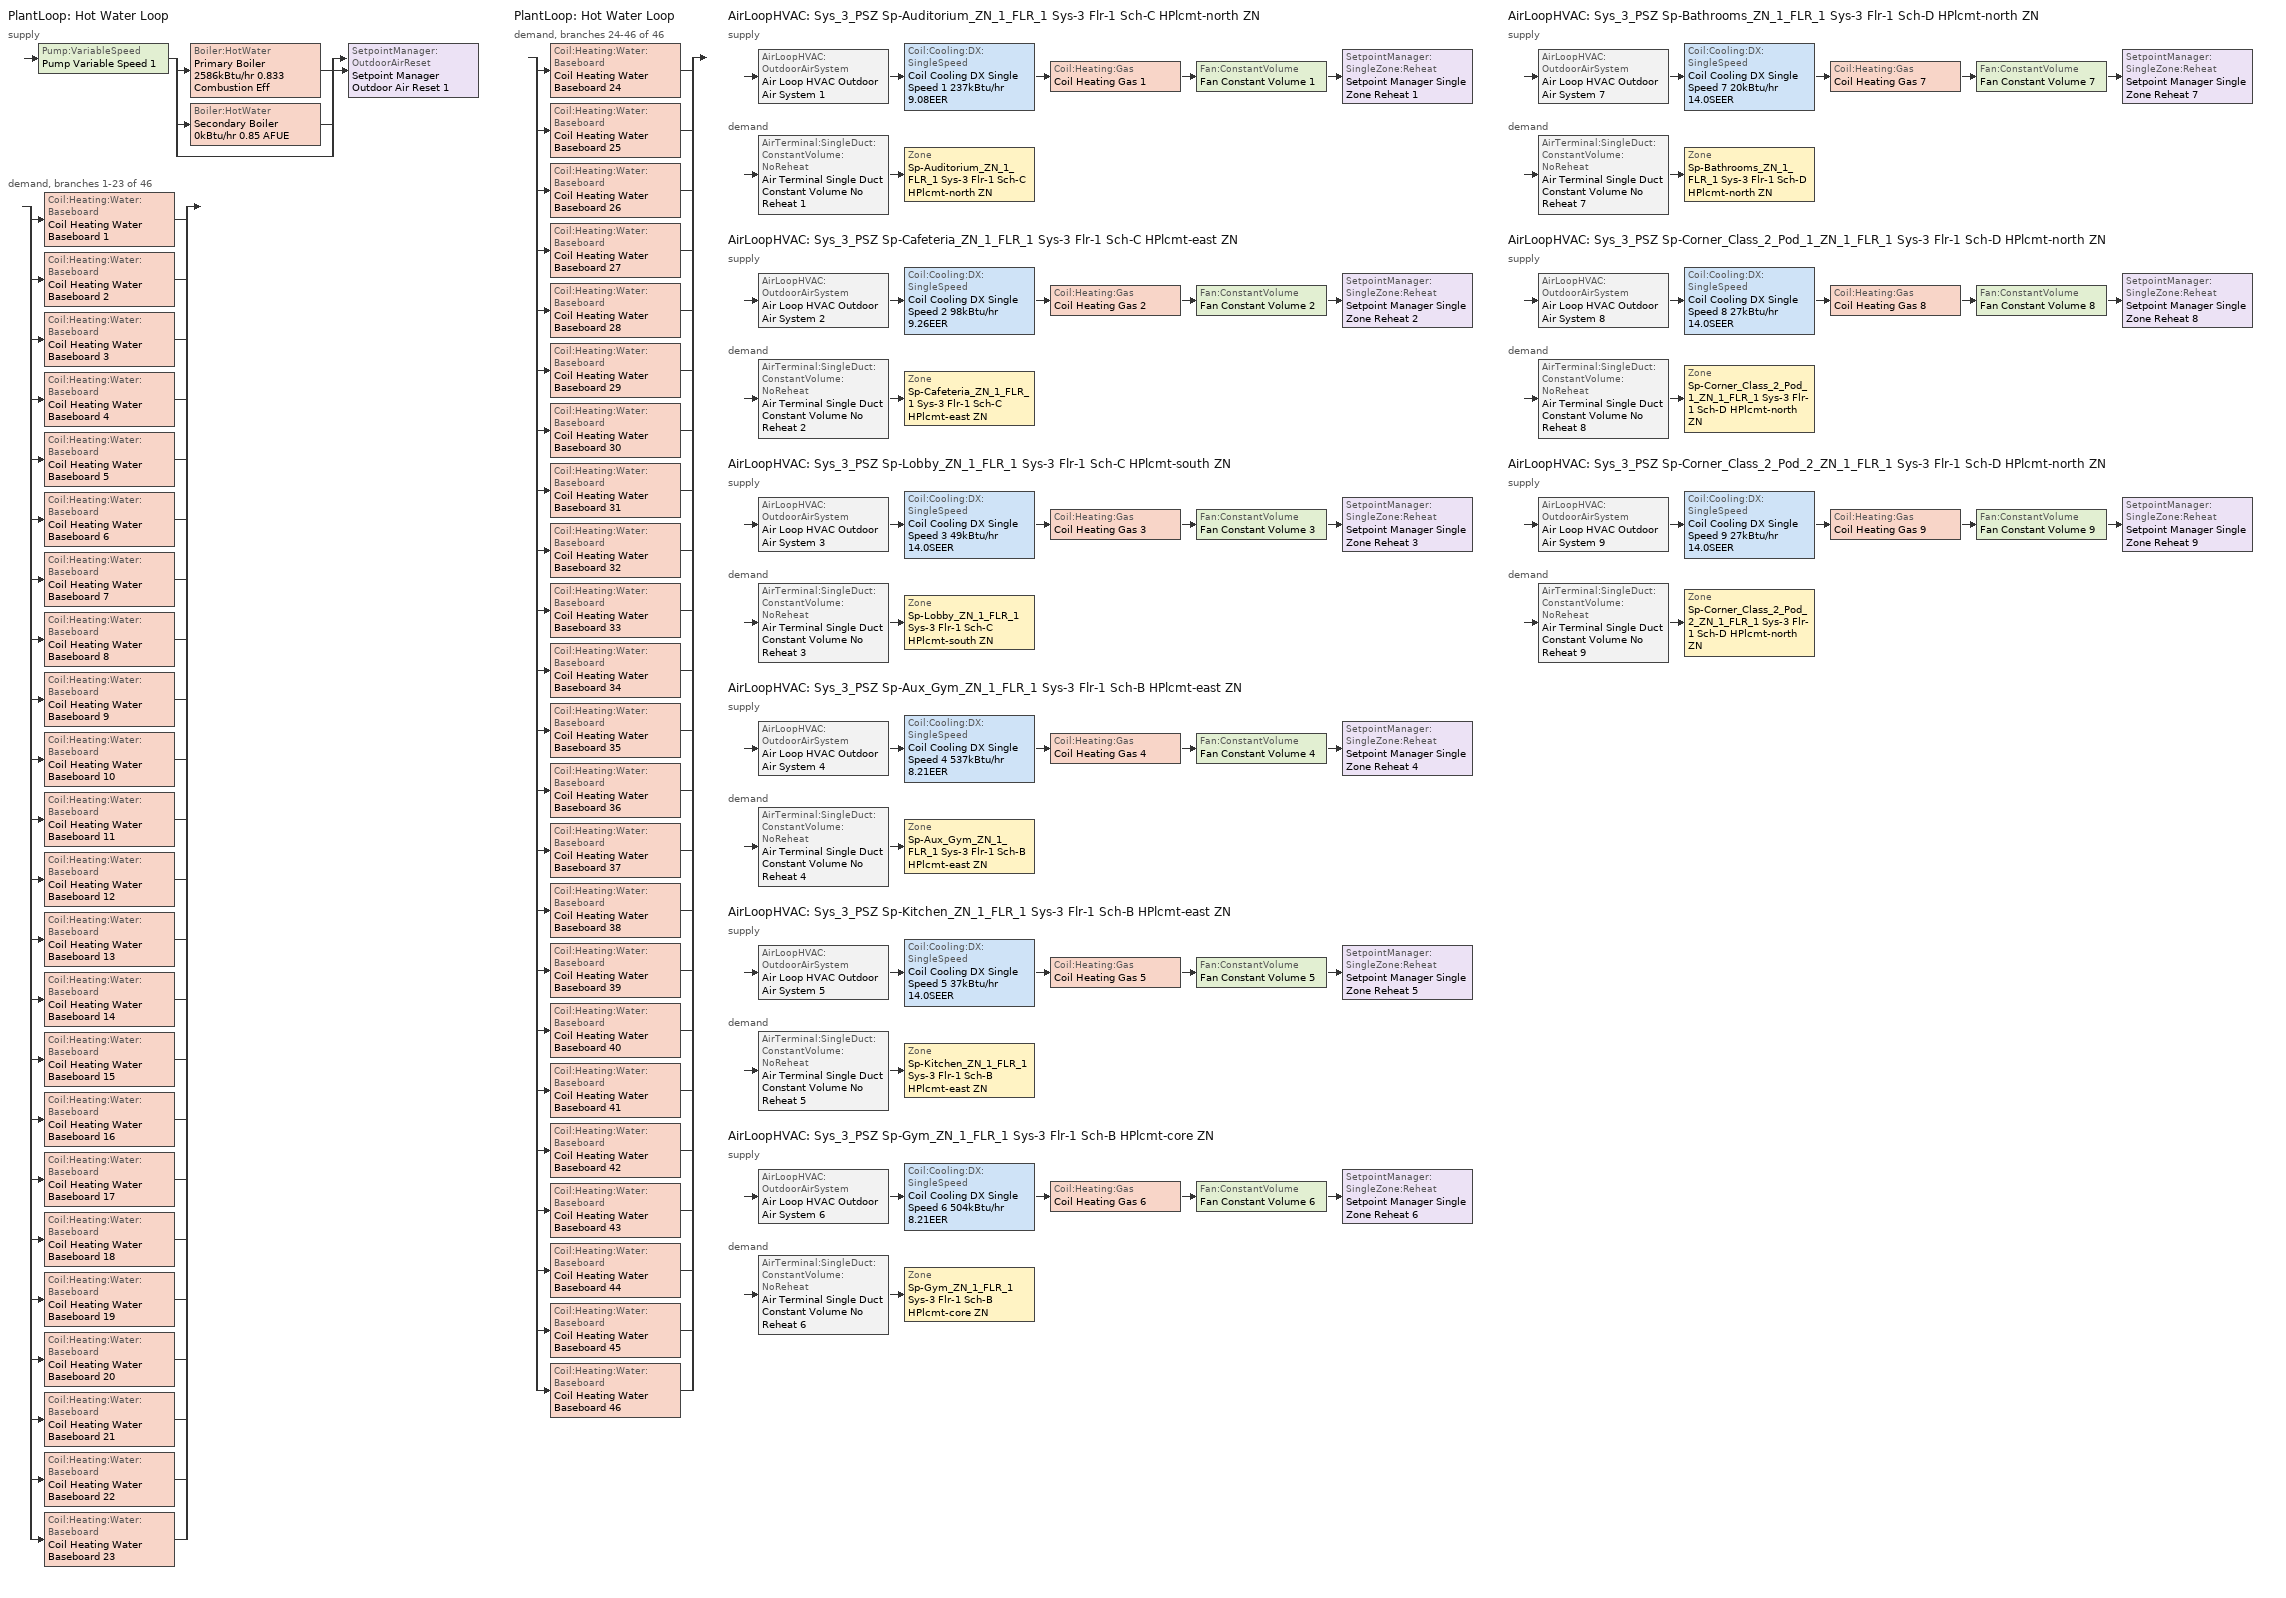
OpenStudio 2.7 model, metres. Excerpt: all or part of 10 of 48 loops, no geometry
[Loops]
PlantLoop 'Hot Water Loop'
 supply: Pump:VariableSpeed 'Pump Variable Speed 1' > split
  | Boiler:HotWater 'Primary Boiler 2586kBtu/hr 0.833 Combustion Eff'
  | Boiler:HotWater 'Secondary Boiler 0kBtu/hr 0.85 AFUE'
  | bypass
  join > SetpointManager:OutdoorAirReset 'Setpoint Manager Outdoor Air Reset 1'
 demand, branches 1-23 of 46: split
  | Coil:Heating:Water:Baseboard 'Coil Heating Water Baseboard 1'
  | Coil:Heating:Water:Baseboard 'Coil Heating Water Baseboard 2'
  | Coil:Heating:Water:Baseboard 'Coil Heating Water Baseboard 3'
  | Coil:Heating:Water:Baseboard 'Coil Heating Water Baseboard 4'
  | Coil:Heating:Water:Baseboard 'Coil Heating Water Baseboard 5'
  | Coil:Heating:Water:Baseboard 'Coil Heating Water Baseboard 6'
  | Coil:Heating:Water:Baseboard 'Coil Heating Water Baseboard 7'
  | Coil:Heating:Water:Baseboard 'Coil Heating Water Baseboard 8'
  | Coil:Heating:Water:Baseboard 'Coil Heating Water Baseboard 9'
  | Coil:Heating:Water:Baseboard 'Coil Heating Water Baseboard 10'
  | Coil:Heating:Water:Baseboard 'Coil Heating Water Baseboard 11'
  | Coil:Heating:Water:Baseboard 'Coil Heating Water Baseboard 12'
  | Coil:Heating:Water:Baseboard 'Coil Heating Water Baseboard 13'
  | Coil:Heating:Water:Baseboard 'Coil Heating Water Baseboard 14'
  | Coil:Heating:Water:Baseboard 'Coil Heating Water Baseboard 15'
  | Coil:Heating:Water:Baseboard 'Coil Heating Water Baseboard 16'
  | Coil:Heating:Water:Baseboard 'Coil Heating Water Baseboard 17'
  | Coil:Heating:Water:Baseboard 'Coil Heating Water Baseboard 18'
  | Coil:Heating:Water:Baseboard 'Coil Heating Water Baseboard 19'
  | Coil:Heating:Water:Baseboard 'Coil Heating Water Baseboard 20'
  | Coil:Heating:Water:Baseboard 'Coil Heating Water Baseboard 21'
  | Coil:Heating:Water:Baseboard 'Coil Heating Water Baseboard 22'
  | Coil:Heating:Water:Baseboard 'Coil Heating Water Baseboard 23'
PlantLoop 'Hot Water Loop'
 demand, branches 24-46 of 46: split
  | Coil:Heating:Water:Baseboard 'Coil Heating Water Baseboard 24'
  | Coil:Heating:Water:Baseboard 'Coil Heating Water Baseboard 25'
  | Coil:Heating:Water:Baseboard 'Coil Heating Water Baseboard 26'
  | Coil:Heating:Water:Baseboard 'Coil Heating Water Baseboard 27'
  | Coil:Heating:Water:Baseboard 'Coil Heating Water Baseboard 28'
  | Coil:Heating:Water:Baseboard 'Coil Heating Water Baseboard 29'
  | Coil:Heating:Water:Baseboard 'Coil Heating Water Baseboard 30'
  | Coil:Heating:Water:Baseboard 'Coil Heating Water Baseboard 31'
  | Coil:Heating:Water:Baseboard 'Coil Heating Water Baseboard 32'
  | Coil:Heating:Water:Baseboard 'Coil Heating Water Baseboard 33'
  | Coil:Heating:Water:Baseboard 'Coil Heating Water Baseboard 34'
  | Coil:Heating:Water:Baseboard 'Coil Heating Water Baseboard 35'
  | Coil:Heating:Water:Baseboard 'Coil Heating Water Baseboard 36'
  | Coil:Heating:Water:Baseboard 'Coil Heating Water Baseboard 37'
  | Coil:Heating:Water:Baseboard 'Coil Heating Water Baseboard 38'
  | Coil:Heating:Water:Baseboard 'Coil Heating Water Baseboard 39'
  | Coil:Heating:Water:Baseboard 'Coil Heating Water Baseboard 40'
  | Coil:Heating:Water:Baseboard 'Coil Heating Water Baseboard 41'
  | Coil:Heating:Water:Baseboard 'Coil Heating Water Baseboard 42'
  | Coil:Heating:Water:Baseboard 'Coil Heating Water Baseboard 43'
  | Coil:Heating:Water:Baseboard 'Coil Heating Water Baseboard 44'
  | Coil:Heating:Water:Baseboard 'Coil Heating Water Baseboard 45'
  | Coil:Heating:Water:Baseboard 'Coil Heating Water Baseboard 46'
AirLoopHVAC 'Sys_3_PSZ Sp-Auditorium_ZN_1_FLR_1 Sys-3 Flr-1 Sch-C HPlcmt-north ZN'
 supply: AirLoopHVAC:OutdoorAirSystem 'Air Loop HVAC Outdoor Air System 1' > Coil:Cooling:DX:SingleSpeed 'Coil Cooling DX Single Speed 1 237kBtu/hr 9.08EER' > Coil:Heating:Gas 'Coil Heating Gas 1' > Fan:ConstantVolume 'Fan Constant Volume 1' > SetpointManager:SingleZone:Reheat 'Setpoint Manager Single Zone Reheat 1'
 demand: AirTerminal:SingleDuct:ConstantVolume:NoReheat 'Air Terminal Single Duct Constant Volume No Reheat 1' > Zone 'Sp-Auditorium_ZN_1_FLR_1 Sys-3 Flr-1 Sch-C HPlcmt-north ZN'
AirLoopHVAC 'Sys_3_PSZ Sp-Cafeteria_ZN_1_FLR_1 Sys-3 Flr-1 Sch-C HPlcmt-east ZN'
 supply: AirLoopHVAC:OutdoorAirSystem 'Air Loop HVAC Outdoor Air System 2' > Coil:Cooling:DX:SingleSpeed 'Coil Cooling DX Single Speed 2 98kBtu/hr 9.26EER' > Coil:Heating:Gas 'Coil Heating Gas 2' > Fan:ConstantVolume 'Fan Constant Volume 2' > SetpointManager:SingleZone:Reheat 'Setpoint Manager Single Zone Reheat 2'
 demand: AirTerminal:SingleDuct:ConstantVolume:NoReheat 'Air Terminal Single Duct Constant Volume No Reheat 2' > Zone 'Sp-Cafeteria_ZN_1_FLR_1 Sys-3 Flr-1 Sch-C HPlcmt-east ZN'
AirLoopHVAC 'Sys_3_PSZ Sp-Lobby_ZN_1_FLR_1 Sys-3 Flr-1 Sch-C HPlcmt-south ZN'
 supply: AirLoopHVAC:OutdoorAirSystem 'Air Loop HVAC Outdoor Air System 3' > Coil:Cooling:DX:SingleSpeed 'Coil Cooling DX Single Speed 3 49kBtu/hr 14.0SEER' > Coil:Heating:Gas 'Coil Heating Gas 3' > Fan:ConstantVolume 'Fan Constant Volume 3' > SetpointManager:SingleZone:Reheat 'Setpoint Manager Single Zone Reheat 3'
 demand: AirTerminal:SingleDuct:ConstantVolume:NoReheat 'Air Terminal Single Duct Constant Volume No Reheat 3' > Zone 'Sp-Lobby_ZN_1_FLR_1 Sys-3 Flr-1 Sch-C HPlcmt-south ZN'
AirLoopHVAC 'Sys_3_PSZ Sp-Aux_Gym_ZN_1_FLR_1 Sys-3 Flr-1 Sch-B HPlcmt-east ZN'
 supply: AirLoopHVAC:OutdoorAirSystem 'Air Loop HVAC Outdoor Air System 4' > Coil:Cooling:DX:SingleSpeed 'Coil Cooling DX Single Speed 4 537kBtu/hr 8.21EER' > Coil:Heating:Gas 'Coil Heating Gas 4' > Fan:ConstantVolume 'Fan Constant Volume 4' > SetpointManager:SingleZone:Reheat 'Setpoint Manager Single Zone Reheat 4'
 demand: AirTerminal:SingleDuct:ConstantVolume:NoReheat 'Air Terminal Single Duct Constant Volume No Reheat 4' > Zone 'Sp-Aux_Gym_ZN_1_FLR_1 Sys-3 Flr-1 Sch-B HPlcmt-east ZN'
AirLoopHVAC 'Sys_3_PSZ Sp-Kitchen_ZN_1_FLR_1 Sys-3 Flr-1 Sch-B HPlcmt-east ZN'
 supply: AirLoopHVAC:OutdoorAirSystem 'Air Loop HVAC Outdoor Air System 5' > Coil:Cooling:DX:SingleSpeed 'Coil Cooling DX Single Speed 5 37kBtu/hr 14.0SEER' > Coil:Heating:Gas 'Coil Heating Gas 5' > Fan:ConstantVolume 'Fan Constant Volume 5' > SetpointManager:SingleZone:Reheat 'Setpoint Manager Single Zone Reheat 5'
 demand: AirTerminal:SingleDuct:ConstantVolume:NoReheat 'Air Terminal Single Duct Constant Volume No Reheat 5' > Zone 'Sp-Kitchen_ZN_1_FLR_1 Sys-3 Flr-1 Sch-B HPlcmt-east ZN'
AirLoopHVAC 'Sys_3_PSZ Sp-Gym_ZN_1_FLR_1 Sys-3 Flr-1 Sch-B HPlcmt-core ZN'
 supply: AirLoopHVAC:OutdoorAirSystem 'Air Loop HVAC Outdoor Air System 6' > Coil:Cooling:DX:SingleSpeed 'Coil Cooling DX Single Speed 6 504kBtu/hr 8.21EER' > Coil:Heating:Gas 'Coil Heating Gas 6' > Fan:ConstantVolume 'Fan Constant Volume 6' > SetpointManager:SingleZone:Reheat 'Setpoint Manager Single Zone Reheat 6'
 demand: AirTerminal:SingleDuct:ConstantVolume:NoReheat 'Air Terminal Single Duct Constant Volume No Reheat 6' > Zone 'Sp-Gym_ZN_1_FLR_1 Sys-3 Flr-1 Sch-B HPlcmt-core ZN'
AirLoopHVAC 'Sys_3_PSZ Sp-Bathrooms_ZN_1_FLR_1 Sys-3 Flr-1 Sch-D HPlcmt-north ZN'
 supply: AirLoopHVAC:OutdoorAirSystem 'Air Loop HVAC Outdoor Air System 7' > Coil:Cooling:DX:SingleSpeed 'Coil Cooling DX Single Speed 7 20kBtu/hr 14.0SEER' > Coil:Heating:Gas 'Coil Heating Gas 7' > Fan:ConstantVolume 'Fan Constant Volume 7' > SetpointManager:SingleZone:Reheat 'Setpoint Manager Single Zone Reheat 7'
 demand: AirTerminal:SingleDuct:ConstantVolume:NoReheat 'Air Terminal Single Duct Constant Volume No Reheat 7' > Zone 'Sp-Bathrooms_ZN_1_FLR_1 Sys-3 Flr-1 Sch-D HPlcmt-north ZN'
AirLoopHVAC 'Sys_3_PSZ Sp-Corner_Class_2_Pod_1_ZN_1_FLR_1 Sys-3 Flr-1 Sch-D HPlcmt-north ZN'
 supply: AirLoopHVAC:OutdoorAirSystem 'Air Loop HVAC Outdoor Air System 8' > Coil:Cooling:DX:SingleSpeed 'Coil Cooling DX Single Speed 8 27kBtu/hr 14.0SEER' > Coil:Heating:Gas 'Coil Heating Gas 8' > Fan:ConstantVolume 'Fan Constant Volume 8' > SetpointManager:SingleZone:Reheat 'Setpoint Manager Single Zone Reheat 8'
 demand: AirTerminal:SingleDuct:ConstantVolume:NoReheat 'Air Terminal Single Duct Constant Volume No Reheat 8' > Zone 'Sp-Corner_Class_2_Pod_1_ZN_1_FLR_1 Sys-3 Flr-1 Sch-D HPlcmt-north ZN'
AirLoopHVAC 'Sys_3_PSZ Sp-Corner_Class_2_Pod_2_ZN_1_FLR_1 Sys-3 Flr-1 Sch-D HPlcmt-north ZN'
 supply: AirLoopHVAC:OutdoorAirSystem 'Air Loop HVAC Outdoor Air System 9' > Coil:Cooling:DX:SingleSpeed 'Coil Cooling DX Single Speed 9 27kBtu/hr 14.0SEER' > Coil:Heating:Gas 'Coil Heating Gas 9' > Fan:ConstantVolume 'Fan Constant Volume 9' > SetpointManager:SingleZone:Reheat 'Setpoint Manager Single Zone Reheat 9'
 demand: AirTerminal:SingleDuct:ConstantVolume:NoReheat 'Air Terminal Single Duct Constant Volume No Reheat 9' > Zone 'Sp-Corner_Class_2_Pod_2_ZN_1_FLR_1 Sys-3 Flr-1 Sch-D HPlcmt-north ZN'
[Sizing:Zone] Zone Cooling Design Supply Air Temperature Input Method=SupplyAirTemperature; Zone Cooling Design Supply Air Temperature {C}=13; Zone Cooling Design Supply Air Temperature Difference {deltaC}=11.11; Zone Heating Design Supply Air Temperature Input Method=SupplyAirTemperature; Zone Heating Design Supply Air Temperature {C}=43; Zone Heating Design Supply Air Temperature Difference {deltaC}=11.11; Zone Cooling Design Supply Air Humidity Ratio {kg-H2O/kg-air}=0.0085; Zone Heating Design Supply Air Humidity Ratio {kg-H2O/kg-air}=0.008; Zone Heating Sizing Factor=1.3; Zone Cooling Sizing Factor=1.1; Cooling Design Air Flow Method=DesignDay; Heating Design Air Flow Method=DesignDay; Account for Dedicated Outdoor Air System=No; Dedicated Outdoor Air System Control Strategy=NeutralSupplyAir; Dedicated Outdoor Air Low Setpoint Temperature for Design {C}=autosize; Dedicated Outdoor Air High Setpoint Temperature for Design {C}=autosize
Sp-Auditorium_ZN_1_FLR_1 Sys-3 Flr-1 Sch-C HPlcmt-north ZN; Sp-Cafeteria_ZN_1_FLR_1 Sys-3 Flr-1 Sch-C HPlcmt-east ZN; Sp-Lobby_ZN_1_FLR_1 Sys-3 Flr-1 Sch-C HPlcmt-south ZN; Sp-Aux_Gym_ZN_1_FLR_1 Sys-3 Flr-1 Sch-B HPlcmt-east ZN; Sp-Kitchen_ZN_1_FLR_1 Sys-3 Flr-1 Sch-B HPlcmt-east ZN; Sp-Gym_ZN_1_FLR_1 Sys-3 Flr-1 Sch-B HPlcmt-core ZN; Sp-Bathrooms_ZN_1_FLR_1 Sys-3 Flr-1 Sch-D HPlcmt-north ZN; Sp-Corner_Class_2_Pod_1_ZN_1_FLR_1 Sys-3 Flr-1 Sch-D HPlcmt-north ZN; Sp-Corner_Class_2_Pod_2_ZN_1_FLR_1 Sys-3 Flr-1 Sch-D HPlcmt-north ZN
[Zone equipment]
Sp-Auditorium_ZN_1_FLR_1 Sys-3 Flr-1 Sch-C HPlcmt-north ZN: Air Terminal Single Duct Constant Volume No Reheat 1, Zone HVAC Baseboard Convective Water 1
Sp-Cafeteria_ZN_1_FLR_1 Sys-3 Flr-1 Sch-C HPlcmt-east ZN: Air Terminal Single Duct Constant Volume No Reheat 2, Zone HVAC Baseboard Convective Water 2
Sp-Lobby_ZN_1_FLR_1 Sys-3 Flr-1 Sch-C HPlcmt-south ZN: Air Terminal Single Duct Constant Volume No Reheat 3, Zone HVAC Baseboard Convective Water 3
Sp-Aux_Gym_ZN_1_FLR_1 Sys-3 Flr-1 Sch-B HPlcmt-east ZN: Air Terminal Single Duct Constant Volume No Reheat 4, Zone HVAC Baseboard Convective Water 4
Sp-Kitchen_ZN_1_FLR_1 Sys-3 Flr-1 Sch-B HPlcmt-east ZN: Air Terminal Single Duct Constant Volume No Reheat 5, Zone HVAC Baseboard Convective Water 5
Sp-Gym_ZN_1_FLR_1 Sys-3 Flr-1 Sch-B HPlcmt-core ZN: Air Terminal Single Duct Constant Volume No Reheat 6, Zone HVAC Baseboard Convective Water 6
Sp-Bathrooms_ZN_1_FLR_1 Sys-3 Flr-1 Sch-D HPlcmt-north ZN: Air Terminal Single Duct Constant Volume No Reheat 7, Zone HVAC Baseboard Convective Water 7
Sp-Corner_Class_2_Pod_1_ZN_1_FLR_1 Sys-3 Flr-1 Sch-D HPlcmt-north ZN: Air Terminal Single Duct Constant Volume No Reheat 8, Zone HVAC Baseboard Convective Water 8
Sp-Corner_Class_2_Pod_2_ZN_1_FLR_1 Sys-3 Flr-1 Sch-D HPlcmt-north ZN: Air Terminal Single Duct Constant Volume No Reheat 9, Zone HVAC Baseboard Convective Water 9
[PlantLoop]
Hot Water Loop: Fluid Type=Water; Glycol Concentration=0; Plant Loop Volume {m3}=Autocalculate; Load Distribution Scheme=Optimal
[Sizing:Plant]
Hot Water Loop: Loop Type=Heating; Design Loop Exit Temperature {C}=82; Loop Design Temperature Difference {deltaC}=16; Sizing Option=NonCoincident; Zone Timesteps in Averaging Window=1; Coincident Sizing Factor Mode=None
[Pump:VariableSpeed]
Pump Variable Speed 1: Motor Efficiency=0.895; Pump Control Type=Intermittent; Skin Loss Radiative Fraction=0.5; Design Power Sizing Method=PowerPerFlowPerPressure; Design Electric Power per Unit Flow Rate {W/(m3/s)}=348701.1; Design Shaft Power per Unit Flow Rate per Unit Head {W-s/m3-Pa}=1.50185; Design Minimum Flow Rate Fraction=0
[Boiler:HotWater] Fuel Type=NaturalGas; Normalized Boiler Efficiency Curve=BOILER-EFFFPLR-NECB2011; Water Outlet Upper Temperature Limit {C}=99; Parasitic Electric Load {W}=0; Sizing Factor=1
Name | Nominal Capacity {W} | Nominal Thermal Efficiency | Minimum Part Load Ratio | Boiler Flow Mode
Primary Boiler 2586kBtu/hr 0.833 Combustion Eff | 757963 | 0.826 | 0.25 | LeavingSetpointModulated
Secondary Boiler 0kBtu/hr 0.85 AFUE | 0.001 | 0.85 |  | ConstantFlow
[SetpointManager:OutdoorAirReset]
Setpoint Manager Outdoor Air Reset 1: Control Variable=Temperature; Setpoint at Outdoor Low Temperature {C}=82; Outdoor Low Temperature {C}=-16; Setpoint at Outdoor High Temperature {C}=60; Outdoor High Temperature {C}=0
[AirLoopHVAC] Design Supply Air Flow Rate {m3/s}=AutoSize
Name | Availability Schedule
Sys_3_PSZ Sp-Auditorium_ZN_1_FLR_1 Sys-3 Flr-1 Sch-C HPlcmt-north ZN | Sys_3_PSZ Sp-Auditorium_ZN_1_FLR_1 Sys-3 Flr-1 Sch-C HPlcmt-north ZN Occ Sch
Sys_3_PSZ Sp-Cafeteria_ZN_1_FLR_1 Sys-3 Flr-1 Sch-C HPlcmt-east ZN | Sys_3_PSZ Sp-Cafeteria_ZN_1_FLR_1 Sys-3 Flr-1 Sch-C HPlcmt-east ZN Occ Sch
Sys_3_PSZ Sp-Lobby_ZN_1_FLR_1 Sys-3 Flr-1 Sch-C HPlcmt-south ZN | Sys_3_PSZ Sp-Lobby_ZN_1_FLR_1 Sys-3 Flr-1 Sch-C HPlcmt-south ZN Occ Sch
Sys_3_PSZ Sp-Aux_Gym_ZN_1_FLR_1 Sys-3 Flr-1 Sch-B HPlcmt-east ZN | Sys_3_PSZ Sp-Aux_Gym_ZN_1_FLR_1 Sys-3 Flr-1 Sch-B HPlcmt-east ZN Occ Sch
Sys_3_PSZ Sp-Kitchen_ZN_1_FLR_1 Sys-3 Flr-1 Sch-B HPlcmt-east ZN | Sys_3_PSZ Sp-Kitchen_ZN_1_FLR_1 Sys-3 Flr-1 Sch-B HPlcmt-east ZN Occ Sch
Sys_3_PSZ Sp-Gym_ZN_1_FLR_1 Sys-3 Flr-1 Sch-B HPlcmt-core ZN | Sys_3_PSZ Sp-Gym_ZN_1_FLR_1 Sys-3 Flr-1 Sch-B HPlcmt-core ZN Occ Sch
Sys_3_PSZ Sp-Bathrooms_ZN_1_FLR_1 Sys-3 Flr-1 Sch-D HPlcmt-north ZN | Sys_3_PSZ Sp-Bathrooms_ZN_1_FLR_1 Sys-3 Flr-1 Sch-D HPlcmt-north ZN Occ Sch
Sys_3_PSZ Sp-Corner_Class_2_Pod_1_ZN_1_FLR_1 Sys-3 Flr-1 Sch-D HPlcmt-north ZN | Sys_3_PSZ Sp-Corner_Class_2_Pod_1_ZN_1_FLR_1 Sys-3 Flr-1 Sch-D HPlcmt-north ZN Occ Sch
Sys_3_PSZ Sp-Corner_Class_2_Pod_2_ZN_1_FLR_1 Sys-3 Flr-1 Sch-D HPlcmt-north ZN | Sys_3_PSZ Sp-Corner_Class_2_Pod_2_ZN_1_FLR_1 Sys-3 Flr-1 Sch-D HPlcmt-north ZN Occ Sch
[Sizing:System] Type of Load to Size On=Sensible; Design Outdoor Air Flow Rate {m3/s}=Autosize; Central Heating Maximum System Air Flow Ratio=1; Preheat Design Temperature {C}=7; Preheat Design Humidity Ratio {kg-H2O/kg-Air}=0.008; Precool Design Temperature {C}=13; Precool Design Humidity Ratio {kg-H2O/kg-Air}=0.008; Central Cooling Design Supply Air Temperature {C}=13; Central Heating Design Supply Air Temperature {C}=43; Sizing Option=NonCoincident; 100% Outdoor Air in Cooling=No; 100% Outdoor Air in Heating=No; Central Cooling Design Supply Air Humidity Ratio {kg-H2O/kg-Air}=0.0085; Central Heating Design Supply Air Humidity Ratio {kg-H2O/kg-Air}=0.008; Cooling Design Air Flow Method=DesignDay; Cooling Design Air Flow Rate {m3/s}=0; Heating Design Air Flow Method=DesignDay; Heating Design Air Flow Rate {m3/s}=0; System Outdoor Air Method=ZoneSum; Zone Maximum Outdoor Air Fraction=1; Cooling Supply Air Flow Rate Per Floor Area {m3/s-m2}=0.00996765; Cooling Fraction of Autosized Cooling Supply Air Flow Rate=1; Cooling Supply Air Flow Rate Per Unit Cooling Capacity {m3/s-W}=3.94755e-05; Heating Supply Air Flow Rate Per Floor Area {m3/s-m2}=0.00996765; Heating Fraction of Autosized Heating Supply Air Flow Rate=1; Heating Fraction of Autosized Cooling Supply Air Flow Rate=1; Heating Supply Air Flow Rate Per Unit Heating Capacity {m3/s-W}=3.15882e-05; Cooling Design Capacity Method=CoolingDesignCapacity; Cooling Design Capacity {W}=autosize; Cooling Design Capacity Per Floor Area {W/m2}=234.7; Fraction of Autosized Cooling Design Capacity=1; Heating Design Capacity Method=HeatingDesignCapacity; Heating Design Capacity {W}=autosize; Heating Design Capacity Per Floor Area {W/m2}=157; Fraction of Autosized Heating Design Capacity=1; Central Cooling Capacity Control Method=OnOff
Sys_3_PSZ Sp-Auditorium_ZN_1_FLR_1 Sys-3 Flr-1 Sch-C HPlcmt-north ZN; Sys_3_PSZ Sp-Cafeteria_ZN_1_FLR_1 Sys-3 Flr-1 Sch-C HPlcmt-east ZN; Sys_3_PSZ Sp-Lobby_ZN_1_FLR_1 Sys-3 Flr-1 Sch-C HPlcmt-south ZN; Sys_3_PSZ Sp-Aux_Gym_ZN_1_FLR_1 Sys-3 Flr-1 Sch-B HPlcmt-east ZN; Sys_3_PSZ Sp-Kitchen_ZN_1_FLR_1 Sys-3 Flr-1 Sch-B HPlcmt-east ZN; Sys_3_PSZ Sp-Gym_ZN_1_FLR_1 Sys-3 Flr-1 Sch-B HPlcmt-core ZN; Sys_3_PSZ Sp-Bathrooms_ZN_1_FLR_1 Sys-3 Flr-1 Sch-D HPlcmt-north ZN; Sys_3_PSZ Sp-Corner_Class_2_Pod_1_ZN_1_FLR_1 Sys-3 Flr-1 Sch-D HPlcmt-north ZN; Sys_3_PSZ Sp-Corner_Class_2_Pod_2_ZN_1_FLR_1 Sys-3 Flr-1 Sch-D HPlcmt-north ZN
[Fan:ConstantVolume] Availability Schedule=Always On Discrete; Fan Total Efficiency=0.39975; Pressure Rise {Pa}=640; Maximum Flow Rate {m3/s}=AutoSize; Motor Efficiency=0.615
Fan Constant Volume 1; Fan Constant Volume 2; Fan Constant Volume 3; Fan Constant Volume 4; Fan Constant Volume 5; Fan Constant Volume 6; Fan Constant Volume 7; Fan Constant Volume 8; Fan Constant Volume 9
[Coil:Heating:Gas] Availability Schedule=Always On Discrete; Nominal Capacity {W}=AutoSize; Parasitic Electric Load {W}=0; Part Load Fraction Correlation Curve=FURNACE-EFFPLR-NECB2011; Parasitic Gas Load {W}=0
Name | Gas Burner Efficiency
Coil Heating Gas 1; Coil Heating Gas 2; Coil Heating Gas 4; Coil Heating Gas 6 | 0.81
Coil Heating Gas 3; Coil Heating Gas 5; Coil Heating Gas 7; Coil Heating Gas 8; Coil Heating Gas 9 | 0.924
[Coil:Cooling:DX:SingleSpeed] Availability Schedule=Always On Discrete; Rated Total Cooling Capacity {W}=autosize; Rated Sensible Heat Ratio=autosize; Rated Air Flow Rate {m3/s}=autosize; Rated Evaporator Fan Power Per Volume Flow Rate {W/(m3/s)}=773.3; Total Cooling Capacity Function of Temperature Curve=DXCOOL-NECB2011-REF-CAPFT; Total Cooling Capacity Function of Flow Fraction Curve=DXCOOL-NECB2011-REF-CAPFFLOW; Energy Input Ratio Function of Temperature Curve=DXCOOL-NECB2011-REF-COOLEIRFT; Energy Input Ratio Function of Flow Fraction Curve=DXCOOL-NECB2011-REF-COOLEIRFFLOW; Part Load Fraction Correlation Curve=DXCOOL-NECB2011-REF-COOLPLFFPLR; Condenser Type=AirCooled; Evaporative Condenser Effectiveness=0; Evaporative Condenser Air Flow Rate {m3/s}=Autosize; Evaporative Condenser Pump Rated Power Consumption {W}=Autosize; Crankcase Heater Capacity {W}=0; Maximum Outdoor Dry-Bulb Temperature for Crankcase Heater Operation {C}=0; Basin Heater Capacity {W/K}=0; Basin Heater Setpoint Temperature {C}=10
Name | Rated COP {W/W}
Coil Cooling DX Single Speed 1 237kBtu/hr 9.08EER | 3.15956
Coil Cooling DX Single Speed 2 98kBtu/hr 9.26EER | 3.21949
Coil Cooling DX Single Speed 3 49kBtu/hr 14.0SEER; Coil Cooling DX Single Speed 5 37kBtu/hr 14.0SEER; Coil Cooling DX Single Speed 7 20kBtu/hr 14.0SEER; Coil Cooling DX Single Speed 8 27kBtu/hr 14.0SEER; Coil Cooling DX Single Speed 9 27kBtu/hr 14.0SEER | 4.11713
Coil Cooling DX Single Speed 4 537kBtu/hr 8.21EER; Coil Cooling DX Single Speed 6 504kBtu/hr 8.21EER | 2.8699
[Controller:OutdoorAir] Minimum Outdoor Air Flow Rate {m3/s}=autosize; Maximum Outdoor Air Flow Rate {m3/s}=Autosize; Economizer Control Action Type=ModulateFlow; Lockout Type=NoLockout; Minimum Limit Type=FixedMinimum; High Humidity Control=No
Name | Economizer Control Type | Minimum Outdoor Air Schedule | Controller Mechanical Ventilation | Heat Recovery Bypass Control Type | Economizer Maximum Limit Dry-Bulb Temperature {C} | Economizer Maximum Limit Enthalpy {J/kg} | Economizer Minimum Limit Dry-Bulb Temperature {C}
Controller Outdoor Air 1 | DifferentialEnthalpy | Sys_3_PSZ Sp-Auditorium_ZN_1_FLR_1 Sys-3 Flr-1 Sch-C HPlcmt-north ZN Occ Sch | Controller Mechanical Ventilation 1 | BypassWhenOAFlowGreaterThanMinimum
Controller Outdoor Air 2 | DifferentialEnthalpy | Sys_3_PSZ Sp-Cafeteria_ZN_1_FLR_1 Sys-3 Flr-1 Sch-C HPlcmt-east ZN Occ Sch | Controller Mechanical Ventilation 2 | BypassWhenWithinEconomizerLimits
Controller Outdoor Air 3 | NoEconomizer | Sys_3_PSZ Sp-Lobby_ZN_1_FLR_1 Sys-3 Flr-1 Sch-C HPlcmt-south ZN Occ Sch | Controller Mechanical Ventilation 3 | BypassWhenWithinEconomizerLimits | 28 | 64000 | -100
Controller Outdoor Air 4 | DifferentialEnthalpy | Sys_3_PSZ Sp-Aux_Gym_ZN_1_FLR_1 Sys-3 Flr-1 Sch-B HPlcmt-east ZN Occ Sch | Controller Mechanical Ventilation 4 | BypassWhenWithinEconomizerLimits
Controller Outdoor Air 5 | NoEconomizer | Sys_3_PSZ Sp-Kitchen_ZN_1_FLR_1 Sys-3 Flr-1 Sch-B HPlcmt-east ZN Occ Sch | Controller Mechanical Ventilation 5 | BypassWhenWithinEconomizerLimits | 28 | 64000 | -100
Controller Outdoor Air 6 | DifferentialEnthalpy | Sys_3_PSZ Sp-Gym_ZN_1_FLR_1 Sys-3 Flr-1 Sch-B HPlcmt-core ZN Occ Sch | Controller Mechanical Ventilation 6 | BypassWhenOAFlowGreaterThanMinimum
Controller Outdoor Air 7 | NoEconomizer | Sys_3_PSZ Sp-Bathrooms_ZN_1_FLR_1 Sys-3 Flr-1 Sch-D HPlcmt-north ZN Occ Sch | Controller Mechanical Ventilation 7 | BypassWhenWithinEconomizerLimits | 28 | 64000 | -100
Controller Outdoor Air 8 | NoEconomizer | Sys_3_PSZ Sp-Corner_Class_2_Pod_1_ZN_1_FLR_1 Sys-3 Flr-1 Sch-D HPlcmt-north ZN Occ Sch | Controller Mechanical Ventilation 8 | BypassWhenWithinEconomizerLimits | 28 | 64000 | -100
Controller Outdoor Air 9 | NoEconomizer | Sys_3_PSZ Sp-Corner_Class_2_Pod_2_ZN_1_FLR_1 Sys-3 Flr-1 Sch-D HPlcmt-north ZN Occ Sch | Controller Mechanical Ventilation 9 | BypassWhenWithinEconomizerLimits | 28 | 64000 | -100
[Controller:MechanicalVentilation] Availability Schedule=Always On Discrete; System Outdoor Air Method=ZoneSum
Controller Mechanical Ventilation 1; Controller Mechanical Ventilation 2; Controller Mechanical Ventilation 3; Controller Mechanical Ventilation 4; Controller Mechanical Ventilation 5; Controller Mechanical Ventilation 6; Controller Mechanical Ventilation 7; Controller Mechanical Ventilation 8; Controller Mechanical Ventilation 9
[AirLoopHVAC:OutdoorAirSystem]
Name | Controller
Air Loop HVAC Outdoor Air System 1 | Controller Outdoor Air 1
Air Loop HVAC Outdoor Air System 2 | Controller Outdoor Air 2
Air Loop HVAC Outdoor Air System 3 | Controller Outdoor Air 3
Air Loop HVAC Outdoor Air System 4 | Controller Outdoor Air 4
Air Loop HVAC Outdoor Air System 5 | Controller Outdoor Air 5
Air Loop HVAC Outdoor Air System 6 | Controller Outdoor Air 6
Air Loop HVAC Outdoor Air System 7 | Controller Outdoor Air 7
Air Loop HVAC Outdoor Air System 8 | Controller Outdoor Air 8
Air Loop HVAC Outdoor Air System 9 | Controller Outdoor Air 9
[SetpointManager:SingleZone:Reheat] Minimum Supply Air Temperature {C}=13; Maximum Supply Air Temperature {C}=43
Name | Control Zone
Setpoint Manager Single Zone Reheat 1 | Sp-Auditorium_ZN_1_FLR_1 Sys-3 Flr-1 Sch-C HPlcmt-north ZN
Setpoint Manager Single Zone Reheat 2 | Sp-Cafeteria_ZN_1_FLR_1 Sys-3 Flr-1 Sch-C HPlcmt-east ZN
Setpoint Manager Single Zone Reheat 3 | Sp-Lobby_ZN_1_FLR_1 Sys-3 Flr-1 Sch-C HPlcmt-south ZN
Setpoint Manager Single Zone Reheat 4 | Sp-Aux_Gym_ZN_1_FLR_1 Sys-3 Flr-1 Sch-B HPlcmt-east ZN
Setpoint Manager Single Zone Reheat 5 | Sp-Kitchen_ZN_1_FLR_1 Sys-3 Flr-1 Sch-B HPlcmt-east ZN
Setpoint Manager Single Zone Reheat 6 | Sp-Gym_ZN_1_FLR_1 Sys-3 Flr-1 Sch-B HPlcmt-core ZN
Setpoint Manager Single Zone Reheat 7 | Sp-Bathrooms_ZN_1_FLR_1 Sys-3 Flr-1 Sch-D HPlcmt-north ZN
Setpoint Manager Single Zone Reheat 8 | Sp-Corner_Class_2_Pod_1_ZN_1_FLR_1 Sys-3 Flr-1 Sch-D HPlcmt-north ZN
Setpoint Manager Single Zone Reheat 9 | Sp-Corner_Class_2_Pod_2_ZN_1_FLR_1 Sys-3 Flr-1 Sch-D HPlcmt-north ZN
[AirTerminal:SingleDuct:ConstantVolume:NoReheat] Availability Schedule=Always On Discrete; Maximum Air Flow Rate {m3/s}=AutoSize
Air Terminal Single Duct Constant Volume No Reheat 1; Air Terminal Single Duct Constant Volume No Reheat 2; Air Terminal Single Duct Constant Volume No Reheat 3; Air Terminal Single Duct Constant Volume No Reheat 4; Air Terminal Single Duct Constant Volume No Reheat 5; Air Terminal Single Duct Constant Volume No Reheat 6; Air Terminal Single Duct Constant Volume No Reheat 7; Air Terminal Single Duct Constant Volume No Reheat 8; Air Terminal Single Duct Constant Volume No Reheat 9
[Coil:Heating:Water:Baseboard] Heating Design Capacity Method=HeatingDesignCapacity; Heating Design Capacity {W}=autosize; Heating Design Capacity Per Floor Area {W/m2}=0; Fraction of Autosized Heating Design Capacity=0.8
Coil Heating Water Baseboard 1; Coil Heating Water Baseboard 2; Coil Heating Water Baseboard 3; Coil Heating Water Baseboard 4; Coil Heating Water Baseboard 5; Coil Heating Water Baseboard 6; Coil Heating Water Baseboard 7; Coil Heating Water Baseboard 8; Coil Heating Water Baseboard 9; Coil Heating Water Baseboard 10; Coil Heating Water Baseboard 11; Coil Heating Water Baseboard 12; Coil Heating Water Baseboard 13; Coil Heating Water Baseboard 14; Coil Heating Water Baseboard 15; Coil Heating Water Baseboard 16; Coil Heating Water Baseboard 17; Coil Heating Water Baseboard 18; Coil Heating Water Baseboard 19; Coil Heating Water Baseboard 20; Coil Heating Water Baseboard 21; Coil Heating Water Baseboard 22; Coil Heating Water Baseboard 23; Coil Heating Water Baseboard 24; Coil Heating Water Baseboard 25; Coil Heating Water Baseboard 26; Coil Heating Water Baseboard 27; Coil Heating Water Baseboard 28; Coil Heating Water Baseboard 29; Coil Heating Water Baseboard 30; Coil Heating Water Baseboard 31; Coil Heating Water Baseboard 32; Coil Heating Water Baseboard 33; Coil Heating Water Baseboard 34; Coil Heating Water Baseboard 35; Coil Heating Water Baseboard 36; Coil Heating Water Baseboard 37; Coil Heating Water Baseboard 38; Coil Heating Water Baseboard 39; Coil Heating Water Baseboard 40; Coil Heating Water Baseboard 41; Coil Heating Water Baseboard 42; Coil Heating Water Baseboard 43; Coil Heating Water Baseboard 44; Coil Heating Water Baseboard 45; Coil Heating Water Baseboard 46
[ZoneHVAC:Baseboard:Convective:Water] Availability Schedule=Always On Discrete
Name | Heating Coil
Zone HVAC Baseboard Convective Water 1 | Coil Heating Water Baseboard 1
Zone HVAC Baseboard Convective Water 2 | Coil Heating Water Baseboard 2
Zone HVAC Baseboard Convective Water 3 | Coil Heating Water Baseboard 3
Zone HVAC Baseboard Convective Water 4 | Coil Heating Water Baseboard 4
Zone HVAC Baseboard Convective Water 5 | Coil Heating Water Baseboard 5
Zone HVAC Baseboard Convective Water 6 | Coil Heating Water Baseboard 6
Zone HVAC Baseboard Convective Water 7 | Coil Heating Water Baseboard 7
Zone HVAC Baseboard Convective Water 8 | Coil Heating Water Baseboard 8
Zone HVAC Baseboard Convective Water 9 | Coil Heating Water Baseboard 9
Zone HVAC Baseboard Convective Water 10 | Coil Heating Water Baseboard 10
Zone HVAC Baseboard Convective Water 11 | Coil Heating Water Baseboard 11
Zone HVAC Baseboard Convective Water 12 | Coil Heating Water Baseboard 12
Zone HVAC Baseboard Convective Water 13 | Coil Heating Water Baseboard 13
Zone HVAC Baseboard Convective Water 14 | Coil Heating Water Baseboard 14
Zone HVAC Baseboard Convective Water 15 | Coil Heating Water Baseboard 15
Zone HVAC Baseboard Convective Water 16 | Coil Heating Water Baseboard 16
Zone HVAC Baseboard Convective Water 17 | Coil Heating Water Baseboard 17
Zone HVAC Baseboard Convective Water 18 | Coil Heating Water Baseboard 18
Zone HVAC Baseboard Convective Water 19 | Coil Heating Water Baseboard 19
Zone HVAC Baseboard Convective Water 20 | Coil Heating Water Baseboard 20
Zone HVAC Baseboard Convective Water 21 | Coil Heating Water Baseboard 21
Zone HVAC Baseboard Convective Water 22 | Coil Heating Water Baseboard 22
Zone HVAC Baseboard Convective Water 23 | Coil Heating Water Baseboard 23
Zone HVAC Baseboard Convective Water 24 | Coil Heating Water Baseboard 24
Zone HVAC Baseboard Convective Water 25 | Coil Heating Water Baseboard 25
Zone HVAC Baseboard Convective Water 26 | Coil Heating Water Baseboard 26
Zone HVAC Baseboard Convective Water 27 | Coil Heating Water Baseboard 27
Zone HVAC Baseboard Convective Water 28 | Coil Heating Water Baseboard 28
Zone HVAC Baseboard Convective Water 29 | Coil Heating Water Baseboard 29
Zone HVAC Baseboard Convective Water 30 | Coil Heating Water Baseboard 30
Zone HVAC Baseboard Convective Water 31 | Coil Heating Water Baseboard 31
Zone HVAC Baseboard Convective Water 32 | Coil Heating Water Baseboard 32
Zone HVAC Baseboard Convective Water 33 | Coil Heating Water Baseboard 33
Zone HVAC Baseboard Convective Water 34 | Coil Heating Water Baseboard 34
Zone HVAC Baseboard Convective Water 35 | Coil Heating Water Baseboard 35
Zone HVAC Baseboard Convective Water 36 | Coil Heating Water Baseboard 36
Zone HVAC Baseboard Convective Water 37 | Coil Heating Water Baseboard 37
Zone HVAC Baseboard Convective Water 38 | Coil Heating Water Baseboard 38
Zone HVAC Baseboard Convective Water 39 | Coil Heating Water Baseboard 39
Zone HVAC Baseboard Convective Water 40 | Coil Heating Water Baseboard 40
Zone HVAC Baseboard Convective Water 41 | Coil Heating Water Baseboard 41
Zone HVAC Baseboard Convective Water 42 | Coil Heating Water Baseboard 42
Zone HVAC Baseboard Convective Water 43 | Coil Heating Water Baseboard 43
Zone HVAC Baseboard Convective Water 44 | Coil Heating Water Baseboard 44
Zone HVAC Baseboard Convective Water 45 | Coil Heating Water Baseboard 45
Zone HVAC Baseboard Convective Water 46 | Coil Heating Water Baseboard 46
[EnergyManagementSystem:Actuator] Actuated Component Type=Schedule:Year; Actuated Component Control Type=Schedule Value
Name | Actuated Component
Sys3PSZSpAuxGymZN1FLR1Sys3Flr1SchBHPlcmteastZNHtgSch0; Sys3PSZSpGymZN1FLR1Sys3Flr1SchBHPlcmtcoreZNHtgSch0 | NECB-B-Thermostat Setpoint-Heating
Sys3PSZSpAuxGymZN1FLR1Sys3Flr1SchBHPlcmteastZNClgSch0; Sys3PSZSpGymZN1FLR1Sys3Flr1SchBHPlcmtcoreZNClgSch0 | NECB-B-Thermostat Setpoint-Cooling
[Schedule:Ruleset]
Name | Default Day Schedule | Summer Design Day Schedule | Winter Design Day Schedule
Sys_3_PSZ Sp-Auditorium_ZN_1_FLR_1 Sys-3 Flr-1 Sch-C HPlcmt-north ZN Occ Sch | Sys_3_PSZ Sp-Auditorium_ZN_1_FLR_1 Sys-3 Flr-1 Sch-C HPlcmt-north ZN Occ Sch Default | Sys_3_PSZ Sp-Auditorium_ZN_1_FLR_1 Sys-3 Flr-1 Sch-C HPlcmt-north ZN Occ Sch Summer Design Day | Sys_3_PSZ Sp-Auditorium_ZN_1_FLR_1 Sys-3 Flr-1 Sch-C HPlcmt-north ZN Occ Sch Winter Design Day
Sys_3_PSZ Sp-Aux_Gym_ZN_1_FLR_1 Sys-3 Flr-1 Sch-B HPlcmt-east ZN Occ Sch | Sys_3_PSZ Sp-Aux_Gym_ZN_1_FLR_1 Sys-3 Flr-1 Sch-B HPlcmt-east ZN Occ Sch Default | Sys_3_PSZ Sp-Aux_Gym_ZN_1_FLR_1 Sys-3 Flr-1 Sch-B HPlcmt-east ZN Occ Sch Summer Design Day | Sys_3_PSZ Sp-Aux_Gym_ZN_1_FLR_1 Sys-3 Flr-1 Sch-B HPlcmt-east ZN Occ Sch Winter Design Day
Sys_3_PSZ Sp-Bathrooms_ZN_1_FLR_1 Sys-3 Flr-1 Sch-D HPlcmt-north ZN Occ Sch | Sys_3_PSZ Sp-Bathrooms_ZN_1_FLR_1 Sys-3 Flr-1 Sch-D HPlcmt-north ZN Occ Sch Default | Sys_3_PSZ Sp-Bathrooms_ZN_1_FLR_1 Sys-3 Flr-1 Sch-D HPlcmt-north ZN Occ Sch Summer Design Day | Sys_3_PSZ Sp-Bathrooms_ZN_1_FLR_1 Sys-3 Flr-1 Sch-D HPlcmt-north ZN Occ Sch Winter Design Day
Sys_3_PSZ Sp-Cafeteria_ZN_1_FLR_1 Sys-3 Flr-1 Sch-C HPlcmt-east ZN Occ Sch | Sys_3_PSZ Sp-Cafeteria_ZN_1_FLR_1 Sys-3 Flr-1 Sch-C HPlcmt-east ZN Occ Sch Default | Sys_3_PSZ Sp-Cafeteria_ZN_1_FLR_1 Sys-3 Flr-1 Sch-C HPlcmt-east ZN Occ Sch Summer Design Day | Sys_3_PSZ Sp-Cafeteria_ZN_1_FLR_1 Sys-3 Flr-1 Sch-C HPlcmt-east ZN Occ Sch Winter Design Day
Sys_3_PSZ Sp-Corner_Class_2_Pod_1_ZN_1_FLR_1 Sys-3 Flr-1 Sch-D HPlcmt-north ZN Occ Sch | Sys_3_PSZ Sp-Corner_Class_2_Pod_1_ZN_1_FLR_1 Sys-3 Flr-1 Sch-D HPlcmt-north ZN Occ Sch Default | Sys_3_PSZ Sp-Corner_Class_2_Pod_1_ZN_1_FLR_1 Sys-3 Flr-1 Sch-D HPlcmt-north ZN Occ Sch Summer Design Day | Sys_3_PSZ Sp-Corner_Class_2_Pod_1_ZN_1_FLR_1 Sys-3 Flr-1 Sch-D HPlcmt-north ZN Occ Sch Winter Design Day
Sys_3_PSZ Sp-Corner_Class_2_Pod_2_ZN_1_FLR_1 Sys-3 Flr-1 Sch-D HPlcmt-north ZN Occ Sch | Sys_3_PSZ Sp-Corner_Class_2_Pod_2_ZN_1_FLR_1 Sys-3 Flr-1 Sch-D HPlcmt-north ZN Occ Sch Default | Sys_3_PSZ Sp-Corner_Class_2_Pod_2_ZN_1_FLR_1 Sys-3 Flr-1 Sch-D HPlcmt-north ZN Occ Sch Summer Design Day | Sys_3_PSZ Sp-Corner_Class_2_Pod_2_ZN_1_FLR_1 Sys-3 Flr-1 Sch-D HPlcmt-north ZN Occ Sch Winter Design Day
Sys_3_PSZ Sp-Gym_ZN_1_FLR_1 Sys-3 Flr-1 Sch-B HPlcmt-core ZN Occ Sch | Sys_3_PSZ Sp-Gym_ZN_1_FLR_1 Sys-3 Flr-1 Sch-B HPlcmt-core ZN Occ Sch Default | Sys_3_PSZ Sp-Gym_ZN_1_FLR_1 Sys-3 Flr-1 Sch-B HPlcmt-core ZN Occ Sch Summer Design Day | Sys_3_PSZ Sp-Gym_ZN_1_FLR_1 Sys-3 Flr-1 Sch-B HPlcmt-core ZN Occ Sch Winter Design Day
Sys_3_PSZ Sp-Kitchen_ZN_1_FLR_1 Sys-3 Flr-1 Sch-B HPlcmt-east ZN Occ Sch | Sys_3_PSZ Sp-Kitchen_ZN_1_FLR_1 Sys-3 Flr-1 Sch-B HPlcmt-east ZN Occ Sch Default | Sys_3_PSZ Sp-Kitchen_ZN_1_FLR_1 Sys-3 Flr-1 Sch-B HPlcmt-east ZN Occ Sch Summer Design Day | Sys_3_PSZ Sp-Kitchen_ZN_1_FLR_1 Sys-3 Flr-1 Sch-B HPlcmt-east ZN Occ Sch Winter Design Day
Sys_3_PSZ Sp-Lobby_ZN_1_FLR_1 Sys-3 Flr-1 Sch-C HPlcmt-south ZN Occ Sch | Sys_3_PSZ Sp-Lobby_ZN_1_FLR_1 Sys-3 Flr-1 Sch-C HPlcmt-south ZN Occ Sch Default | Sys_3_PSZ Sp-Lobby_ZN_1_FLR_1 Sys-3 Flr-1 Sch-C HPlcmt-south ZN Occ Sch Summer Design Day | Sys_3_PSZ Sp-Lobby_ZN_1_FLR_1 Sys-3 Flr-1 Sch-C HPlcmt-south ZN Occ Sch Winter Design Day
[Schedule:Day]
Sys_3_PSZ Sp-Auditorium_ZN_1_FLR_1 Sys-3 Flr-1 Sch-C HPlcmt-north ZN Occ Sch Default; Sys_3_PSZ Sp-Cafeteria_ZN_1_FLR_1 Sys-3 Flr-1 Sch-C HPlcmt-east ZN Occ Sch Default; Sys_3_PSZ Sp-Lobby_ZN_1_FLR_1 Sys-3 Flr-1 Sch-C HPlcmt-south ZN Occ Sch Default: 9, 0, 0, 21, 0, 1, 24, 0, 0
Sys_3_PSZ Sp-Auditorium_ZN_1_FLR_1 Sys-3 Flr-1 Sch-C HPlcmt-north ZN Occ Sch Winter Design Day; Sys_3_PSZ Sp-Auditorium_ZN_1_FLR_1 Sys-3 Flr-1 Sch-C HPlcmt-north ZN Occ Sch Summer Design Day; Sys_3_PSZ Sp-Aux_Gym_ZN_1_FLR_1 Sys-3 Flr-1 Sch-B HPlcmt-east ZN Occ Sch Winter Design Day; Sys_3_PSZ Sp-Aux_Gym_ZN_1_FLR_1 Sys-3 Flr-1 Sch-B HPlcmt-east ZN Occ Sch Summer Design Day; Sys_3_PSZ Sp-Bathrooms_ZN_1_FLR_1 Sys-3 Flr-1 Sch-D HPlcmt-north ZN Occ Sch Winter Design Day; Sys_3_PSZ Sp-Bathrooms_ZN_1_FLR_1 Sys-3 Flr-1 Sch-D HPlcmt-north ZN Occ Sch Summer Design Day; Sys_3_PSZ Sp-Cafeteria_ZN_1_FLR_1 Sys-3 Flr-1 Sch-C HPlcmt-east ZN Occ Sch Winter Design Day; Sys_3_PSZ Sp-Cafeteria_ZN_1_FLR_1 Sys-3 Flr-1 Sch-C HPlcmt-east ZN Occ Sch Summer Design Day; Sys_3_PSZ Sp-Corner_Class_2_Pod_1_ZN_1_FLR_1 Sys-3 Flr-1 Sch-D HPlcmt-north ZN Occ Sch Winter Design Day; Sys_3_PSZ Sp-Corner_Class_2_Pod_1_ZN_1_FLR_1 Sys-3 Flr-1 Sch-D HPlcmt-north ZN Occ Sch Summer Design Day; Sys_3_PSZ Sp-Corner_Class_2_Pod_2_ZN_1_FLR_1 Sys-3 Flr-1 Sch-D HPlcmt-north ZN Occ Sch Winter Design Day; Sys_3_PSZ Sp-Corner_Class_2_Pod_2_ZN_1_FLR_1 Sys-3 Flr-1 Sch-D HPlcmt-north ZN Occ Sch Summer Design Day; Sys_3_PSZ Sp-Gym_ZN_1_FLR_1 Sys-3 Flr-1 Sch-B HPlcmt-core ZN Occ Sch Winter Design Day; Sys_3_PSZ Sp-Gym_ZN_1_FLR_1 Sys-3 Flr-1 Sch-B HPlcmt-core ZN Occ Sch Summer Design Day; Sys_3_PSZ Sp-Kitchen_ZN_1_FLR_1 Sys-3 Flr-1 Sch-B HPlcmt-east ZN Occ Sch Winter Design Day; Sys_3_PSZ Sp-Kitchen_ZN_1_FLR_1 Sys-3 Flr-1 Sch-B HPlcmt-east ZN Occ Sch Summer Design Day; Sys_3_PSZ Sp-Lobby_ZN_1_FLR_1 Sys-3 Flr-1 Sch-C HPlcmt-south ZN Occ Sch Winter Design Day; Sys_3_PSZ Sp-Lobby_ZN_1_FLR_1 Sys-3 Flr-1 Sch-C HPlcmt-south ZN Occ Sch Summer Design Day: 24, 0, 1
Sys_3_PSZ Sp-Auditorium_ZN_1_FLR_1 Sys-3 Flr-1 Sch-C HPlcmt-north ZN Occ Sch Sunday; Sys_3_PSZ Sp-Cafeteria_ZN_1_FLR_1 Sys-3 Flr-1 Sch-C HPlcmt-east ZN Occ Sch Sunday; Sys_3_PSZ Sp-Lobby_ZN_1_FLR_1 Sys-3 Flr-1 Sch-C HPlcmt-south ZN Occ Sch Sunday: 9, 0, 0, 19, 0, 1, 24, 0, 0
Sys_3_PSZ Sp-Aux_Gym_ZN_1_FLR_1 Sys-3 Flr-1 Sch-B HPlcmt-east ZN Occ Sch Default; Sys_3_PSZ Sp-Gym_ZN_1_FLR_1 Sys-3 Flr-1 Sch-B HPlcmt-core ZN Occ Sch Default; Sys_3_PSZ Sp-Kitchen_ZN_1_FLR_1 Sys-3 Flr-1 Sch-B HPlcmt-east ZN Occ Sch Default: 1, 0, 1, 10, 0, 0, 24, 0, 1
Sys_3_PSZ Sp-Aux_Gym_ZN_1_FLR_1 Sys-3 Flr-1 Sch-B HPlcmt-east ZN Occ Sch Saturday; Sys_3_PSZ Sp-Gym_ZN_1_FLR_1 Sys-3 Flr-1 Sch-B HPlcmt-core ZN Occ Sch Saturday; Sys_3_PSZ Sp-Kitchen_ZN_1_FLR_1 Sys-3 Flr-1 Sch-B HPlcmt-east ZN Occ Sch Saturday: 2, 0, 1, 10, 0, 0, 24, 0, 1
Sys_3_PSZ Sp-Aux_Gym_ZN_1_FLR_1 Sys-3 Flr-1 Sch-B HPlcmt-east ZN Occ Sch Sunday; Sys_3_PSZ Sp-Gym_ZN_1_FLR_1 Sys-3 Flr-1 Sch-B HPlcmt-core ZN Occ Sch Sunday; Sys_3_PSZ Sp-Kitchen_ZN_1_FLR_1 Sys-3 Flr-1 Sch-B HPlcmt-east ZN Occ Sch Sunday: 1, 0, 0, 2, 0, 1, 11, 0, 0, 23, 0, 1, 24, 0, 0
Sys_3_PSZ Sp-Bathrooms_ZN_1_FLR_1 Sys-3 Flr-1 Sch-D HPlcmt-north ZN Occ Sch Default; Sys_3_PSZ Sp-Corner_Class_2_Pod_1_ZN_1_FLR_1 Sys-3 Flr-1 Sch-D HPlcmt-north ZN Occ Sch Default; Sys_3_PSZ Sp-Corner_Class_2_Pod_2_ZN_1_FLR_1 Sys-3 Flr-1 Sch-D HPlcmt-north ZN Occ Sch Default: 9, 0, 0, 18, 0, 1, 19, 0, 0, 22, 0, 1, 24, 0, 0
Sys_3_PSZ Sp-Bathrooms_ZN_1_FLR_1 Sys-3 Flr-1 Sch-D HPlcmt-north ZN Occ Sch Sunday; Sys_3_PSZ Sp-Corner_Class_2_Pod_1_ZN_1_FLR_1 Sys-3 Flr-1 Sch-D HPlcmt-north ZN Occ Sch Sunday; Sys_3_PSZ Sp-Corner_Class_2_Pod_2_ZN_1_FLR_1 Sys-3 Flr-1 Sch-D HPlcmt-north ZN Occ Sch Sunday: 24, 0, 0
[Schedule:Rule] Date Specification Type=DateRange; Start Month=1; Start Day=1; End Month=12; End Day=31
Name | Schedule Ruleset | Rule Order | Day Schedule | Apply Sunday | Apply Saturday
Sys_3_PSZ Sp-Auditorium_ZN_1_FLR_1 Sys-3 Flr-1 Sch-C HPlcmt-north ZN Occ Sch Sunday Rule | Sys_3_PSZ Sp-Auditorium_ZN_1_FLR_1 Sys-3 Flr-1 Sch-C HPlcmt-north ZN Occ Sch | 0 | Sys_3_PSZ Sp-Auditorium_ZN_1_FLR_1 Sys-3 Flr-1 Sch-C HPlcmt-north ZN Occ Sch Sunday | Yes
Sys_3_PSZ Sp-Aux_Gym_ZN_1_FLR_1 Sys-3 Flr-1 Sch-B HPlcmt-east ZN Occ Sch Saturday Rule | Sys_3_PSZ Sp-Aux_Gym_ZN_1_FLR_1 Sys-3 Flr-1 Sch-B HPlcmt-east ZN Occ Sch | 1 | Sys_3_PSZ Sp-Aux_Gym_ZN_1_FLR_1 Sys-3 Flr-1 Sch-B HPlcmt-east ZN Occ Sch Saturday |  | Yes
Sys_3_PSZ Sp-Aux_Gym_ZN_1_FLR_1 Sys-3 Flr-1 Sch-B HPlcmt-east ZN Occ Sch Sunday Rule | Sys_3_PSZ Sp-Aux_Gym_ZN_1_FLR_1 Sys-3 Flr-1 Sch-B HPlcmt-east ZN Occ Sch | 0 | Sys_3_PSZ Sp-Aux_Gym_ZN_1_FLR_1 Sys-3 Flr-1 Sch-B HPlcmt-east ZN Occ Sch Sunday | Yes
Sys_3_PSZ Sp-Bathrooms_ZN_1_FLR_1 Sys-3 Flr-1 Sch-D HPlcmt-north ZN Occ Sch Sunday Rule | Sys_3_PSZ Sp-Bathrooms_ZN_1_FLR_1 Sys-3 Flr-1 Sch-D HPlcmt-north ZN Occ Sch | 0 | Sys_3_PSZ Sp-Bathrooms_ZN_1_FLR_1 Sys-3 Flr-1 Sch-D HPlcmt-north ZN Occ Sch Sunday | Yes | Yes
Sys_3_PSZ Sp-Cafeteria_ZN_1_FLR_1 Sys-3 Flr-1 Sch-C HPlcmt-east ZN Occ Sch Sunday Rule | Sys_3_PSZ Sp-Cafeteria_ZN_1_FLR_1 Sys-3 Flr-1 Sch-C HPlcmt-east ZN Occ Sch | 0 | Sys_3_PSZ Sp-Cafeteria_ZN_1_FLR_1 Sys-3 Flr-1 Sch-C HPlcmt-east ZN Occ Sch Sunday | Yes
Sys_3_PSZ Sp-Corner_Class_2_Pod_1_ZN_1_FLR_1 Sys-3 Flr-1 Sch-D HPlcmt-north ZN Occ Sch Sunday Rule | Sys_3_PSZ Sp-Corner_Class_2_Pod_1_ZN_1_FLR_1 Sys-3 Flr-1 Sch-D HPlcmt-north ZN Occ Sch | 0 | Sys_3_PSZ Sp-Corner_Class_2_Pod_1_ZN_1_FLR_1 Sys-3 Flr-1 Sch-D HPlcmt-north ZN Occ Sch Sunday | Yes | Yes
Sys_3_PSZ Sp-Corner_Class_2_Pod_2_ZN_1_FLR_1 Sys-3 Flr-1 Sch-D HPlcmt-north ZN Occ Sch Sunday Rule | Sys_3_PSZ Sp-Corner_Class_2_Pod_2_ZN_1_FLR_1 Sys-3 Flr-1 Sch-D HPlcmt-north ZN Occ Sch | 0 | Sys_3_PSZ Sp-Corner_Class_2_Pod_2_ZN_1_FLR_1 Sys-3 Flr-1 Sch-D HPlcmt-north ZN Occ Sch Sunday | Yes | Yes
Sys_3_PSZ Sp-Gym_ZN_1_FLR_1 Sys-3 Flr-1 Sch-B HPlcmt-core ZN Occ Sch Saturday Rule | Sys_3_PSZ Sp-Gym_ZN_1_FLR_1 Sys-3 Flr-1 Sch-B HPlcmt-core ZN Occ Sch | 1 | Sys_3_PSZ Sp-Gym_ZN_1_FLR_1 Sys-3 Flr-1 Sch-B HPlcmt-core ZN Occ Sch Saturday |  | Yes
Sys_3_PSZ Sp-Gym_ZN_1_FLR_1 Sys-3 Flr-1 Sch-B HPlcmt-core ZN Occ Sch Sunday Rule | Sys_3_PSZ Sp-Gym_ZN_1_FLR_1 Sys-3 Flr-1 Sch-B HPlcmt-core ZN Occ Sch | 0 | Sys_3_PSZ Sp-Gym_ZN_1_FLR_1 Sys-3 Flr-1 Sch-B HPlcmt-core ZN Occ Sch Sunday | Yes
Sys_3_PSZ Sp-Kitchen_ZN_1_FLR_1 Sys-3 Flr-1 Sch-B HPlcmt-east ZN Occ Sch Saturday Rule | Sys_3_PSZ Sp-Kitchen_ZN_1_FLR_1 Sys-3 Flr-1 Sch-B HPlcmt-east ZN Occ Sch | 1 | Sys_3_PSZ Sp-Kitchen_ZN_1_FLR_1 Sys-3 Flr-1 Sch-B HPlcmt-east ZN Occ Sch Saturday |  | Yes
Sys_3_PSZ Sp-Kitchen_ZN_1_FLR_1 Sys-3 Flr-1 Sch-B HPlcmt-east ZN Occ Sch Sunday Rule | Sys_3_PSZ Sp-Kitchen_ZN_1_FLR_1 Sys-3 Flr-1 Sch-B HPlcmt-east ZN Occ Sch | 0 | Sys_3_PSZ Sp-Kitchen_ZN_1_FLR_1 Sys-3 Flr-1 Sch-B HPlcmt-east ZN Occ Sch Sunday | Yes
Sys_3_PSZ Sp-Lobby_ZN_1_FLR_1 Sys-3 Flr-1 Sch-C HPlcmt-south ZN Occ Sch Sunday Rule | Sys_3_PSZ Sp-Lobby_ZN_1_FLR_1 Sys-3 Flr-1 Sch-C HPlcmt-south ZN Occ Sch | 0 | Sys_3_PSZ Sp-Lobby_ZN_1_FLR_1 Sys-3 Flr-1 Sch-C HPlcmt-south ZN Occ Sch Sunday | Yes
[Schedule:Constant]
Always On Discrete: Value=1
[Curve:Biquadratic] Minimum Value of x=13; Maximum Value of x=24; Minimum Value of y=24; Maximum Value of y=46
Name | Coefficient1 Constant | Coefficient2 x | Coefficient3 x**2 | Coefficient4 y | Coefficient5 y**2 | Coefficient6 x*y
DXCOOL-NECB2011-REF-CAPFT | 0.867905 | 0.0142459 | 0.00055436 | -0.0075575 | 3.3e-005 | -0.0001918
DXCOOL-NECB2011-REF-COOLEIRFT | 0.116936 | 0.0284933 | -0.0004112 | 0.0214108 | 0.00016103 | -0.0006791
[Curve:Quadratic] Coefficient1 Constant=1; Coefficient2 x=0; Coefficient3 x**2=0; Minimum Value of x=0; Maximum Value of x=1
DXCOOL-NECB2011-REF-CAPFFLOW; DXCOOL-NECB2011-REF-COOLEIRFFLOW
[Curve:Cubic] Maximum Value of x=1
Name | Coefficient1 Constant | Coefficient2 x | Coefficient3 x**2 | Coefficient4 x**3 | Minimum Value of x
DXCOOL-NECB2011-REF-COOLPLFFPLR | 0.0277 | 4.9151 | -8.184 | 4.2702 | 0.7
BOILER-EFFFPLR-NECB2011 | 0.2901 | 2.6664 | -3.764 | 1.82 | 0
FURNACE-EFFPLR-NECB2011 | 0.7277 | 1.0667 | -1.5174 | 0.7282 | 0
